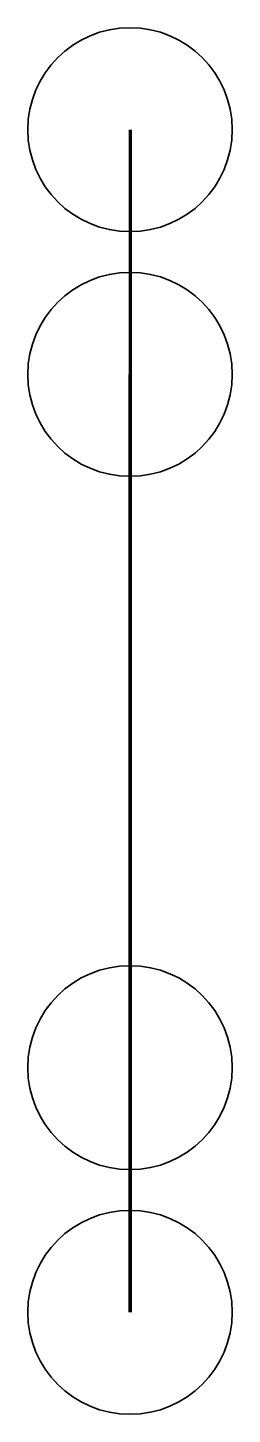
# Model space of a CAD drawing. Header units: inches. Extents: x -0.05 to 0.05, y -0.28 to 0.4.
import ezdxf

# ---------------------------------------------------------------- set-up
doc = ezdxf.new("R2010")
doc.units = ezdxf.units.IN
doc.header["$MEASUREMENT"] = 0
doc.layers.add('1', color=7, linetype='Continuous', true_color=0xffffff)
doc.layers.add('61', color=7, linetype='Continuous', true_color=0xffffff)

msp = doc.modelspace()

# ---------------------------------------------------------------- linework, layer by layer
at = {"layer": '1', "color": 163, "linetype": 'Continuous', "lineweight": 70}
for p, q in [((0, 0.35, 2), (0, 0.35, 0.6)), ((0, 0.23), (0, 0.23, 1.25)), ((0, -0.11, 1.25), (0, -0.11, 0.6)), ((0, -0.23), (0, -0.23, 2))]:
    msp.add_line(p, q, dxfattribs=at)
at = {"layer": '1', "color": 252, "linetype": 'Continuous', "lineweight": 35, "extrusion": (0, 2.73185e-15, -1)}
for centre in [(0, 0.35, -0.6), (0, 0.35, -2), (0, 0.23), (0, 0.23, -1.25)]:
    msp.add_circle(centre, 0.05, dxfattribs=at)
at = {"layer": '1', "color": 252, "linetype": 'Continuous', "lineweight": 35}
for centre in [(0, -0.11, 1.25), (0, -0.11, 0.6), (0, -0.23, 2), (0, -0.23)]:
    msp.add_circle(centre, 0.05, dxfattribs=at)
at = {"layer": '1', "color": 163, "linetype": 'Continuous', "lineweight": 70, "extrusion": (1, 0, 0)}
for centre, radius, start, end in [((0.06, 2), 0.29, 0, 180), ((0, 0), 0.23, 180, 0), ((0.06, 1.25), 0.17, 0, 180)]:
    msp.add_arc(centre, radius, start, end, dxfattribs=at)
at = {"layer": '61', "color": 23, "linetype": 'Continuous', "lineweight": 100}
msp.add_point((0, 0), dxfattribs=at)

doc.saveas('drawing.dxf')
